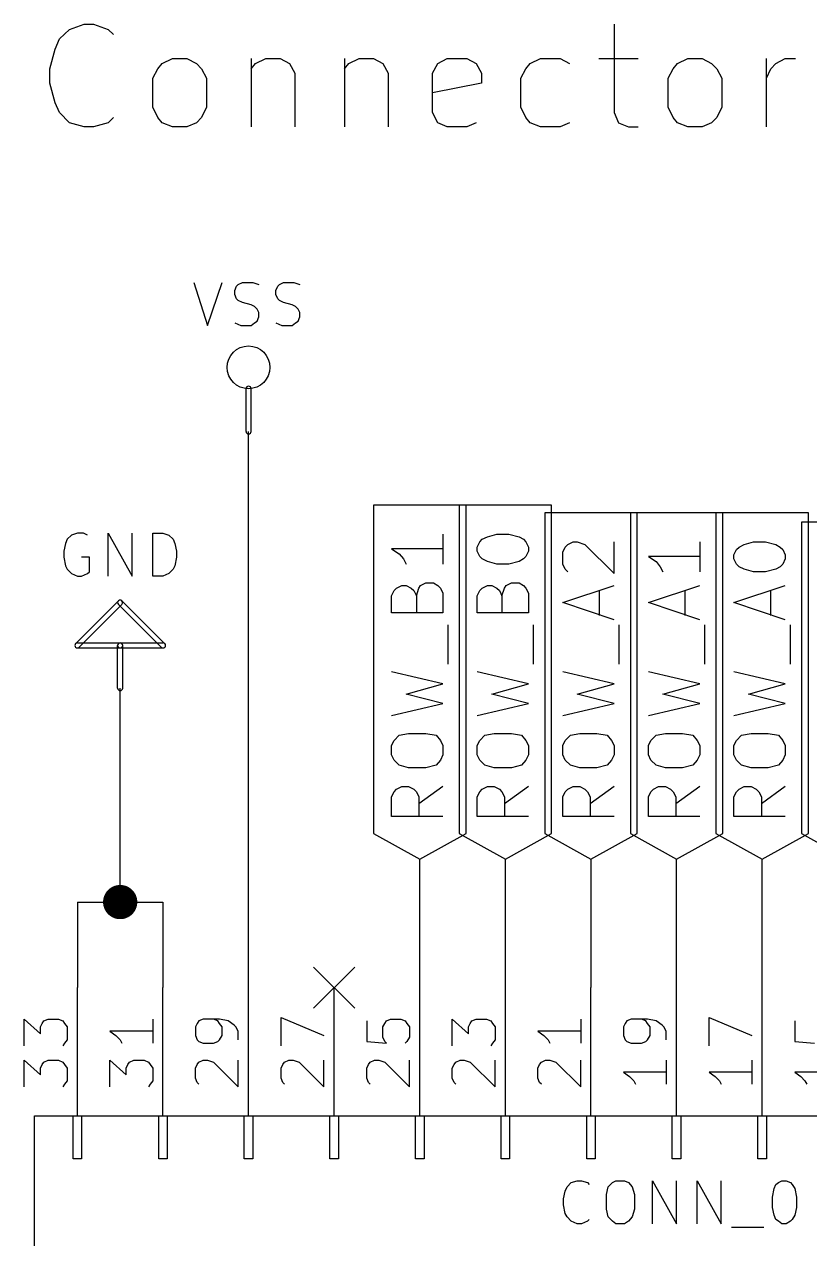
# Model space of a CAD drawing. Extents: x 10 to 287, y -200 to -10.
# Drawn here: x 101.3 to 124.6, y -149.69 to -113.64 of the extents above; entities that cross this region are included whole.
import ezdxf

# ---------------------------------------------------------------- set-up
doc = ezdxf.new("R2010")
doc.units = 0
doc.header["$MEASUREMENT"] = 0

msp = doc.modelspace()

# ---------------------------------------------------------------- linework, layer by layer
at = {"layer": 'Blue 2'}
for p, q in [((109.88, -141.63), (111.1, -142.85)), ((111.1, -141.63), (109.88, -142.85))]:
    msp.add_line(p, q, dxfattribs=at)
at = {"layer": 'Blue 3'}
for p, q in [((102.337, -114.071), (102.641, -113.792)), ((102.641, -113.792), (103.073, -113.64)), ((103.073, -113.64), (103.353, -113.64)), ((103.353, -113.64), (103.784, -113.792)), ((103.784, -113.792), (103.937, -113.944)), ((118.796, -113.64), (118.796, -116.256)), ((102.21, -114.376), (102.337, -114.071)), ((102.057, -114.96), (102.21, -114.376)), ((102.057, -115.392), (102.057, -114.96)), ((105.105, -115.24), (105.258, -114.96)), ((105.258, -114.96), (105.385, -114.808)), ((105.385, -114.808), (105.689, -114.656)), ((105.689, -114.656), (106.121, -114.656)), ((106.121, -114.656), (106.401, -114.808)), ((106.401, -114.808), (106.553, -114.96)), ((106.553, -114.96), (106.705, -115.24)), ((108.026, -114.656), (108.026, -116.688)), ((108.026, -114.96), (108.153, -114.808)), ((108.153, -114.808), (108.458, -114.656)), ((108.458, -114.656), (108.89, -114.656)), ((108.89, -114.656), (109.169, -114.808)), ((109.169, -114.808), (109.322, -115.087)), ((110.795, -114.656), (110.795, -116.688)), ((110.795, -114.96), (110.922, -114.808)), ((110.922, -114.808), (111.227, -114.656)), ((111.227, -114.656), (111.658, -114.656)), ((111.658, -114.656), (111.938, -114.808)), ((111.938, -114.808), (112.09, -115.087)), ((113.411, -115.087), (113.563, -114.808)), ((113.563, -114.808), (113.843, -114.656)), ((113.843, -114.656), (114.427, -114.656)), ((114.427, -114.656), (114.706, -114.808)), ((114.706, -114.808), (114.859, -115.087)), ((116.027, -115.24), (116.18, -114.96)), ((116.18, -114.96), (116.307, -114.808)), ((116.307, -114.808), (116.611, -114.656)), ((116.611, -114.656), (117.196, -114.656)), ((117.196, -114.656), (117.475, -114.808)), ((118.339, -114.656), (119.507, -114.656)), ((120.396, -115.24), (120.548, -114.96)), ((120.548, -114.96), (120.675, -114.808)), ((120.675, -114.808), (120.98, -114.656)), ((120.98, -114.656), (121.412, -114.656)), ((121.412, -114.656), (121.691, -114.808)), ((121.691, -114.808), (121.844, -114.96)), ((121.844, -114.96), (121.996, -115.24)), ((123.317, -116.688), (123.317, -114.656)), ((123.317, -115.24), (123.444, -114.96)), ((123.444, -114.96), (123.596, -114.808)), ((123.596, -114.808), (123.876, -114.656)), ((123.876, -114.656), (124.181, -114.656)), ((105.105, -116.103), (105.105, -115.24)), ((106.705, -115.24), (106.705, -116.103)), ((109.322, -115.087), (109.322, -116.688)), ((112.09, -115.087), (112.09, -116.688)), ((113.411, -116.256), (113.411, -115.087)), ((114.859, -115.087), (114.859, -115.392)), ((116.027, -116.103), (116.027, -115.24)), ((120.396, -116.103), (120.396, -115.24)), ((121.996, -115.24), (121.996, -116.103)), ((102.21, -115.976), (102.057, -115.392)), ((114.859, -115.392), (113.411, -115.672)), ((102.337, -116.256), (102.21, -115.976)), ((102.641, -116.561), (102.337, -116.256)), ((103.937, -116.408), (103.784, -116.561)), ((105.258, -116.408), (105.105, -116.103)), ((105.385, -116.561), (105.258, -116.408)), ((106.553, -116.408), (106.401, -116.561)), ((106.705, -116.103), (106.553, -116.408)), ((113.563, -116.561), (113.411, -116.256)), ((116.18, -116.408), (116.027, -116.103)), ((116.307, -116.561), (116.18, -116.408)), ((118.796, -116.256), (118.923, -116.561)), ((120.548, -116.408), (120.396, -116.103)), ((120.675, -116.561), (120.548, -116.408)), ((121.844, -116.408), (121.691, -116.561)), ((121.996, -116.103), (121.844, -116.408)), ((103.073, -116.688), (102.641, -116.561)), ((103.353, -116.688), (103.073, -116.688)), ((103.784, -116.561), (103.353, -116.688)), ((105.689, -116.688), (105.385, -116.561)), ((106.121, -116.688), (105.689, -116.688)), ((106.401, -116.561), (106.121, -116.688)), ((113.843, -116.688), (113.563, -116.561)), ((114.427, -116.688), (113.843, -116.688)), ((114.706, -116.561), (114.427, -116.688)), ((116.611, -116.688), (116.307, -116.561)), ((117.196, -116.688), (116.611, -116.688)), ((117.475, -116.561), (117.196, -116.688)), ((118.923, -116.561), (119.228, -116.688)), ((119.228, -116.688), (119.507, -116.688)), ((120.98, -116.688), (120.675, -116.561)), ((121.412, -116.688), (120.98, -116.688)), ((121.691, -116.561), (121.412, -116.688))]:
    msp.add_line(p, q, dxfattribs=at)
at = {"layer": 'Cyan 2'}
for p, q in [((106.324, -121.31), (106.731, -122.58)), ((106.731, -122.58), (107.163, -121.31)), ((107.544, -121.539), (107.594, -121.412)), ((107.594, -121.412), (107.645, -121.361)), ((107.645, -121.361), (107.772, -121.31)), ((107.772, -121.31), (108.077, -121.31)), ((108.077, -121.31), (108.255, -121.361)), ((108.763, -121.539), (108.814, -121.412)), ((108.814, -121.412), (108.864, -121.361)), ((108.864, -121.361), (108.991, -121.31)), ((108.991, -121.31), (109.296, -121.31)), ((109.296, -121.31), (109.474, -121.361)), ((107.544, -121.666), (107.544, -121.539)), ((107.594, -121.793), (107.544, -121.666)), ((107.645, -121.844), (107.594, -121.793)), ((107.772, -121.895), (107.645, -121.844)), ((108.763, -121.666), (108.763, -121.539)), ((108.814, -121.793), (108.763, -121.666)), ((108.864, -121.844), (108.814, -121.793)), ((108.991, -121.895), (108.864, -121.844)), ((108.026, -121.971), (107.772, -121.895)), ((108.128, -122.022), (108.026, -121.971)), ((108.204, -122.098), (108.128, -122.022)), ((108.255, -122.199), (108.204, -122.098)), ((108.255, -122.326), (108.255, -122.199)), ((109.245, -121.971), (108.991, -121.895)), ((109.347, -122.022), (109.245, -121.971)), ((109.423, -122.098), (109.347, -122.022)), ((109.474, -122.199), (109.423, -122.098)), ((109.474, -122.326), (109.474, -122.199)), ((107.544, -122.504), (107.721, -122.58)), ((107.721, -122.58), (108.026, -122.58)), ((108.026, -122.58), (108.128, -122.504)), ((108.128, -122.504), (108.204, -122.453)), ((108.204, -122.453), (108.255, -122.326)), ((108.763, -122.504), (108.941, -122.58)), ((108.941, -122.58), (109.245, -122.58)), ((109.245, -122.58), (109.347, -122.504)), ((109.347, -122.504), (109.423, -122.453)), ((109.423, -122.453), (109.474, -122.326)), ((102.514, -129.057), (102.464, -129.286)), ((102.565, -128.93), (102.514, -129.057)), ((102.692, -128.803), (102.565, -128.93)), ((102.87, -128.753), (102.692, -128.803)), ((103.048, -128.753), (102.87, -128.753)), ((103.175, -128.803), (103.048, -128.753)), ((103.784, -130.023), (103.784, -128.753)), ((103.784, -128.753), (104.496, -130.023)), ((104.496, -130.023), (104.496, -128.753)), ((105.105, -130.023), (105.105, -128.753)), ((105.105, -128.753), (105.41, -128.753)), ((105.41, -128.753), (105.588, -128.803)), ((105.588, -128.803), (105.715, -128.93)), ((105.715, -128.93), (105.766, -129.057)), ((105.766, -129.057), (105.816, -129.286)), ((102.464, -129.286), (102.464, -129.464)), ((105.816, -129.286), (105.816, -129.464)), ((102.464, -129.464), (102.514, -129.718)), ((102.514, -129.718), (102.565, -129.819)), ((103.226, -129.464), (102.997, -129.464)), ((103.226, -129.896), (103.226, -129.464)), ((105.766, -129.718), (105.715, -129.819)), ((105.816, -129.464), (105.766, -129.718)), ((102.565, -129.819), (102.692, -129.946)), ((102.692, -129.946), (102.87, -130.023)), ((102.87, -130.023), (102.997, -130.023)), ((102.997, -130.023), (103.175, -129.946)), ((103.175, -129.946), (103.226, -129.896)), ((105.41, -130.023), (105.105, -130.023)), ((105.588, -129.946), (105.41, -130.023)), ((105.715, -129.819), (105.588, -129.946)), ((117.348, -148.285), (117.399, -148.158)), ((117.399, -148.158), (117.526, -148.031)), ((117.526, -148.031), (117.704, -147.98)), ((117.704, -147.98), (117.831, -147.98)), ((117.831, -147.98), (118.008, -148.031)), ((118.008, -148.031), (118.059, -148.082)), ((118.567, -148.387), (118.618, -148.158)), ((118.618, -148.158), (118.745, -148.031)), ((118.745, -148.031), (118.847, -147.98)), ((118.847, -147.98), (119.101, -147.98)), ((119.101, -147.98), (119.228, -148.031)), ((119.228, -148.031), (119.329, -148.158)), ((119.329, -148.158), (119.405, -148.387)), ((119.939, -149.25), (119.939, -147.98)), ((119.939, -147.98), (120.65, -149.25)), ((120.65, -149.25), (120.65, -147.98)), ((121.26, -149.25), (121.26, -147.98)), ((121.26, -147.98), (121.971, -149.25)), ((121.971, -149.25), (121.971, -147.98)), ((123.546, -148.209), (123.596, -148.082)), ((123.596, -148.082), (123.673, -148.031)), ((123.673, -148.031), (123.774, -147.98)), ((123.774, -147.98), (123.901, -147.98)), ((123.901, -147.98), (124.028, -148.031)), ((124.028, -148.031), (124.079, -148.082)), ((124.079, -148.082), (124.155, -148.209)), ((117.297, -148.514), (117.348, -148.285)), ((117.297, -148.692), (117.297, -148.514)), ((118.567, -148.819), (118.567, -148.387)), ((119.405, -148.387), (119.405, -148.819)), ((123.495, -148.463), (123.546, -148.209)), ((123.495, -148.768), (123.495, -148.463)), ((124.155, -148.209), (124.206, -148.463)), ((124.206, -148.463), (124.206, -148.768)), ((117.348, -148.946), (117.297, -148.692)), ((118.618, -149.047), (118.567, -148.819)), ((119.405, -148.819), (119.329, -149.047)), ((123.546, -148.996), (123.495, -148.768)), ((124.206, -148.768), (124.155, -148.996)), ((117.399, -149.047), (117.348, -148.946)), ((117.526, -149.174), (117.399, -149.047)), ((117.704, -149.25), (117.526, -149.174)), ((117.831, -149.25), (117.704, -149.25)), ((118.008, -149.174), (117.831, -149.25)), ((118.059, -149.123), (118.008, -149.174)), ((118.745, -149.174), (118.618, -149.047)), ((118.847, -149.25), (118.745, -149.174)), ((119.101, -149.25), (118.847, -149.25)), ((119.228, -149.174), (119.101, -149.25)), ((119.329, -149.047), (119.228, -149.174)), ((123.596, -149.123), (123.546, -148.996)), ((123.673, -149.174), (123.596, -149.123)), ((123.774, -149.25), (123.673, -149.174)), ((123.901, -149.25), (123.774, -149.25)), ((124.028, -149.174), (123.901, -149.25)), ((124.079, -149.123), (124.028, -149.174)), ((124.155, -148.996), (124.079, -149.123)), ((122.276, -149.352), (123.241, -149.352))]:
    msp.add_line(p, q, dxfattribs=at)
at = {"layer": 'Green 2'}
for p, q in [((107.95, -142.24), (107.95, -125.73)), ((104.14, -139.7), (104.14, -133.35)), ((113.03, -142.24), (113.03, -138.43)), ((115.57, -142.24), (115.57, -138.43)), ((118.11, -138.43), (118.11, -142.24)), ((120.65, -142.24), (120.65, -138.43)), ((123.19, -142.24), (123.19, -138.43)), ((102.87, -139.7), (105.41, -139.7)), ((102.87, -139.7), (102.87, -142.24)), ((105.41, -139.7), (105.41, -142.24))]:
    msp.add_line(p, q, dxfattribs=at)
at = {"layer": 'Green 2', "const_width": 0.508}
msp.add_lwpolyline([(103.886, -139.7, 1), (104.394, -139.7, 1)], format="xyb", close=True, dxfattribs=at)
at = {"layer": 'Red 2'}
for p, q in [((107.874, -125.73), (107.874, -124.46)), ((108.026, -125.73), (108.026, -124.46)), ((113.03, -127.914), (111.658, -127.914)), ((111.658, -127.914), (111.658, -137.668)), ((114.402, -127.914), (113.03, -127.914)), ((115.57, -127.914), (114.198, -127.914)), ((114.198, -127.914), (114.198, -137.668)), ((114.402, -137.668), (114.402, -127.914)), ((116.942, -127.914), (115.57, -127.914)), ((116.942, -137.668), (116.942, -127.914)), ((118.11, -128.143), (116.738, -128.143)), ((116.738, -128.143), (116.738, -137.668)), ((119.482, -128.143), (118.11, -128.143)), ((120.65, -128.143), (119.278, -128.143)), ((119.278, -128.143), (119.278, -137.668)), ((119.482, -137.668), (119.482, -128.143)), ((122.022, -128.143), (120.65, -128.143)), ((123.19, -128.143), (121.818, -128.143)), ((121.818, -128.143), (121.818, -137.668)), ((122.022, -137.668), (122.022, -128.143)), ((124.562, -128.143), (123.19, -128.143)), ((124.562, -137.668), (124.562, -128.143)), ((125.73, -128.422), (124.358, -128.422)), ((124.358, -128.422), (124.358, -137.668)), ((113.716, -128.778), (113.716, -129.667)), ((114.732, -129.159), (114.808, -129.007)), ((114.808, -129.007), (114.884, -128.93)), ((114.884, -128.93), (115.037, -128.854)), ((115.037, -128.854), (115.316, -128.778)), ((115.316, -128.778), (115.672, -128.778)), ((115.672, -128.778), (115.976, -128.854)), ((115.976, -128.854), (116.103, -128.93)), ((116.103, -128.93), (116.18, -129.007)), ((116.18, -129.007), (116.256, -129.159)), ((117.424, -129.083), (117.577, -129.007)), ((117.577, -129.007), (117.704, -129.007)), ((117.704, -129.007), (117.932, -129.083)), ((118.796, -129.946), (118.796, -129.007)), ((121.336, -129.007), (121.336, -129.896)), ((122.657, -129.083), (122.936, -129.007)), ((122.936, -129.007), (123.292, -129.007)), ((123.292, -129.007), (123.596, -129.083)), ((113.716, -129.21), (112.192, -129.21)), ((112.192, -129.21), (112.42, -129.362)), ((112.42, -129.362), (112.547, -129.515)), ((114.732, -129.286), (114.732, -129.159)), ((114.808, -129.438), (114.732, -129.286)), ((116.256, -129.286), (116.18, -129.438)), ((116.256, -129.159), (116.256, -129.286)), ((117.272, -129.311), (117.348, -129.159)), ((117.272, -129.667), (117.272, -129.311)), ((117.348, -129.159), (117.424, -129.083)), ((117.932, -129.083), (118.796, -129.946)), ((122.352, -129.388), (122.428, -129.235)), ((122.352, -129.515), (122.352, -129.388)), ((122.428, -129.235), (122.504, -129.159)), ((122.504, -129.159), (122.657, -129.083)), ((123.596, -129.083), (123.723, -129.159)), ((123.723, -129.159), (123.8, -129.235)), ((123.8, -129.235), (123.876, -129.388)), ((123.876, -129.388), (123.876, -129.515)), ((112.547, -129.515), (112.624, -129.667)), ((114.884, -129.515), (114.808, -129.438)), ((115.037, -129.591), (114.884, -129.515)), ((115.316, -129.667), (115.037, -129.591)), ((115.672, -129.667), (115.316, -129.667)), ((115.976, -129.591), (115.672, -129.667)), ((116.103, -129.515), (115.976, -129.591)), ((116.18, -129.438), (116.103, -129.515)), ((117.348, -129.819), (117.272, -129.667)), ((121.336, -129.438), (119.812, -129.438)), ((119.812, -129.438), (120.04, -129.591)), ((120.04, -129.591), (120.167, -129.743)), ((120.167, -129.743), (120.244, -129.896)), ((122.428, -129.667), (122.352, -129.515)), ((122.504, -129.743), (122.428, -129.667)), ((122.657, -129.819), (122.504, -129.743)), ((123.723, -129.743), (123.596, -129.819)), ((123.8, -129.667), (123.723, -129.743)), ((123.876, -129.515), (123.8, -129.667)), ((117.424, -129.896), (117.348, -129.819)), ((122.936, -129.896), (122.657, -129.819)), ((123.292, -129.896), (122.936, -129.896)), ((123.596, -129.819), (123.292, -129.896)), ((112.192, -130.607), (112.268, -130.454)), ((112.268, -130.454), (112.344, -130.378)), ((112.344, -130.378), (112.497, -130.302)), ((112.497, -130.302), (112.624, -130.302)), ((112.624, -130.302), (112.776, -130.378)), ((112.776, -130.378), (112.852, -130.454)), ((112.852, -130.454), (112.928, -130.607)), ((112.928, -130.607), (113.005, -130.378)), ((113.005, -130.378), (113.055, -130.302)), ((113.055, -130.302), (113.208, -130.226)), ((113.208, -130.226), (113.436, -130.226)), ((113.436, -130.226), (113.563, -130.302)), ((113.563, -130.302), (113.64, -130.378)), ((113.64, -130.378), (113.716, -130.531)), ((114.732, -130.607), (114.808, -130.454)), ((114.808, -130.454), (114.884, -130.378)), ((114.884, -130.378), (115.037, -130.302)), ((115.037, -130.302), (115.164, -130.302)), ((115.164, -130.302), (115.316, -130.378)), ((115.316, -130.378), (115.392, -130.454)), ((115.392, -130.454), (115.468, -130.607)), ((115.468, -130.607), (115.545, -130.378)), ((115.545, -130.378), (115.595, -130.302)), ((115.595, -130.302), (115.748, -130.226)), ((115.748, -130.226), (115.976, -130.226)), ((115.976, -130.226), (116.103, -130.302)), ((116.103, -130.302), (116.18, -130.378)), ((116.18, -130.378), (116.256, -130.531)), ((117.272, -130.81), (118.796, -130.302)), ((118.364, -131.191), (118.364, -130.454)), ((119.812, -130.81), (121.336, -130.302)), ((120.904, -131.191), (120.904, -130.454)), ((122.352, -130.81), (123.876, -130.302)), ((123.444, -131.191), (123.444, -130.454)), ((102.819, -132.029), (104.089, -130.759)), ((102.921, -132.131), (104.191, -130.861)), ((104.089, -130.861), (105.359, -132.131)), ((104.191, -130.759), (105.461, -132.029)), ((112.192, -131.115), (112.192, -130.607)), ((112.928, -130.607), (112.928, -131.115)), ((113.716, -130.531), (113.716, -131.115)), ((114.732, -131.115), (114.732, -130.607)), ((115.468, -130.607), (115.468, -131.115)), ((116.256, -130.531), (116.256, -131.115)), ((118.796, -131.318), (117.272, -130.81)), ((121.336, -131.318), (119.812, -130.81)), ((123.876, -131.318), (122.352, -130.81)), ((113.716, -131.115), (112.192, -131.115)), ((116.256, -131.115), (114.732, -131.115)), ((113.868, -132.639), (113.868, -131.47)), ((116.408, -132.639), (116.408, -131.47)), ((118.948, -132.639), (118.948, -131.47)), ((121.488, -132.639), (121.488, -131.47)), ((124.028, -132.639), (124.028, -131.47)), ((102.87, -132.004), (104.14, -132.004)), ((102.87, -132.156), (104.14, -132.156)), ((104.064, -133.35), (104.064, -132.08)), ((104.14, -132.004), (105.41, -132.004)), ((104.14, -132.156), (105.41, -132.156)), ((104.216, -133.35), (104.216, -132.08)), ((113.716, -133.223), (112.192, -132.867)), ((116.256, -133.223), (114.732, -132.867)), ((118.796, -133.223), (117.272, -132.867)), ((121.336, -133.223), (119.812, -132.867)), ((123.876, -133.223), (122.352, -132.867)), ((112.624, -133.528), (113.716, -133.223)), ((115.164, -133.528), (116.256, -133.223)), ((117.704, -133.528), (118.796, -133.223)), ((120.244, -133.528), (121.336, -133.223)), ((122.784, -133.528), (123.876, -133.223)), ((113.716, -133.807), (112.624, -133.528)), ((116.256, -133.807), (115.164, -133.528)), ((118.796, -133.807), (117.704, -133.528)), ((121.336, -133.807), (120.244, -133.528)), ((123.876, -133.807), (122.784, -133.528)), ((112.192, -134.163), (113.716, -133.807)), ((114.732, -134.163), (116.256, -133.807)), ((117.272, -134.163), (118.796, -133.807)), ((119.812, -134.163), (121.336, -133.807)), ((122.352, -134.163), (123.876, -133.807)), ((112.268, -134.899), (112.42, -134.747)), ((112.42, -134.747), (112.7, -134.696)), ((112.7, -134.696), (113.208, -134.696)), ((113.208, -134.696), (113.513, -134.747)), ((113.513, -134.747), (113.64, -134.899)), ((114.808, -134.899), (114.96, -134.747)), ((114.96, -134.747), (115.24, -134.696)), ((115.24, -134.696), (115.748, -134.696)), ((115.748, -134.696), (116.053, -134.747)), ((116.053, -134.747), (116.18, -134.899)), ((117.348, -134.899), (117.5, -134.747)), ((117.5, -134.747), (117.78, -134.696)), ((117.78, -134.696), (118.288, -134.696)), ((118.288, -134.696), (118.593, -134.747)), ((118.593, -134.747), (118.72, -134.899)), ((119.888, -134.899), (120.04, -134.747)), ((120.04, -134.747), (120.32, -134.696)), ((120.32, -134.696), (120.828, -134.696)), ((120.828, -134.696), (121.133, -134.747)), ((121.133, -134.747), (121.26, -134.899)), ((122.428, -134.899), (122.58, -134.747)), ((122.58, -134.747), (122.86, -134.696)), ((122.86, -134.696), (123.368, -134.696)), ((123.368, -134.696), (123.673, -134.747)), ((123.673, -134.747), (123.8, -134.899)), ((112.192, -135.052), (112.268, -134.899)), ((112.192, -135.331), (112.192, -135.052)), ((113.64, -134.899), (113.716, -135.052)), ((113.716, -135.052), (113.716, -135.331)), ((114.732, -135.052), (114.808, -134.899)), ((114.732, -135.331), (114.732, -135.052)), ((116.18, -134.899), (116.256, -135.052)), ((116.256, -135.052), (116.256, -135.331)), ((117.272, -135.052), (117.348, -134.899)), ((117.272, -135.331), (117.272, -135.052)), ((118.72, -134.899), (118.796, -135.052)), ((118.796, -135.052), (118.796, -135.331)), ((119.812, -135.052), (119.888, -134.899)), ((119.812, -135.331), (119.812, -135.052)), ((121.26, -134.899), (121.336, -135.052)), ((121.336, -135.052), (121.336, -135.331)), ((122.352, -135.052), (122.428, -134.899)), ((122.352, -135.331), (122.352, -135.052)), ((123.8, -134.899), (123.876, -135.052)), ((123.876, -135.052), (123.876, -135.331)), ((112.268, -135.484), (112.192, -135.331)), ((112.42, -135.636), (112.268, -135.484)), ((113.64, -135.484), (113.513, -135.636)), ((113.716, -135.331), (113.64, -135.484)), ((114.808, -135.484), (114.732, -135.331)), ((114.96, -135.636), (114.808, -135.484)), ((116.18, -135.484), (116.053, -135.636)), ((116.256, -135.331), (116.18, -135.484)), ((117.348, -135.484), (117.272, -135.331)), ((117.5, -135.636), (117.348, -135.484)), ((118.72, -135.484), (118.593, -135.636)), ((118.796, -135.331), (118.72, -135.484)), ((119.888, -135.484), (119.812, -135.331)), ((120.04, -135.636), (119.888, -135.484)), ((121.26, -135.484), (121.133, -135.636)), ((121.336, -135.331), (121.26, -135.484)), ((122.428, -135.484), (122.352, -135.331)), ((122.58, -135.636), (122.428, -135.484)), ((123.8, -135.484), (123.673, -135.636)), ((123.876, -135.331), (123.8, -135.484)), ((112.7, -135.712), (112.42, -135.636)), ((113.208, -135.712), (112.7, -135.712)), ((113.513, -135.636), (113.208, -135.712)), ((115.24, -135.712), (114.96, -135.636)), ((115.748, -135.712), (115.24, -135.712)), ((116.053, -135.636), (115.748, -135.712)), ((117.78, -135.712), (117.5, -135.636)), ((118.288, -135.712), (117.78, -135.712)), ((118.593, -135.636), (118.288, -135.712)), ((120.32, -135.712), (120.04, -135.636)), ((120.828, -135.712), (120.32, -135.712)), ((121.133, -135.636), (120.828, -135.712)), ((122.86, -135.712), (122.58, -135.636)), ((123.368, -135.712), (122.86, -135.712)), ((123.673, -135.636), (123.368, -135.712)), ((112.344, -136.347), (112.497, -136.271)), ((112.497, -136.271), (112.7, -136.271)), ((112.7, -136.271), (112.852, -136.347)), ((113.716, -136.271), (113.005, -136.779)), ((114.884, -136.347), (115.037, -136.271)), ((115.037, -136.271), (115.24, -136.271)), ((115.24, -136.271), (115.392, -136.347)), ((116.256, -136.271), (115.545, -136.779)), ((117.424, -136.347), (117.577, -136.271)), ((117.577, -136.271), (117.78, -136.271)), ((117.78, -136.271), (117.932, -136.347)), ((118.796, -136.271), (118.085, -136.779)), ((119.964, -136.347), (120.117, -136.271)), ((120.117, -136.271), (120.32, -136.271)), ((120.32, -136.271), (120.472, -136.347)), ((121.336, -136.271), (120.625, -136.779)), ((122.504, -136.347), (122.657, -136.271)), ((122.657, -136.271), (122.86, -136.271)), ((122.86, -136.271), (123.012, -136.347)), ((123.876, -136.271), (123.165, -136.779)), ((112.192, -136.576), (112.268, -136.423)), ((112.192, -137.16), (112.192, -136.576)), ((112.268, -136.423), (112.344, -136.347)), ((112.852, -136.347), (112.928, -136.423)), ((112.928, -136.423), (113.005, -136.576)), ((113.005, -136.576), (113.005, -137.16)), ((114.732, -136.576), (114.808, -136.423)), ((114.732, -137.16), (114.732, -136.576)), ((114.808, -136.423), (114.884, -136.347)), ((115.392, -136.347), (115.468, -136.423)), ((115.468, -136.423), (115.545, -136.576)), ((115.545, -136.576), (115.545, -137.16)), ((117.272, -136.576), (117.348, -136.423)), ((117.272, -137.16), (117.272, -136.576)), ((117.348, -136.423), (117.424, -136.347)), ((117.932, -136.347), (118.008, -136.423)), ((118.008, -136.423), (118.085, -136.576)), ((118.085, -136.576), (118.085, -137.16)), ((119.812, -136.576), (119.888, -136.423)), ((119.812, -137.16), (119.812, -136.576)), ((119.888, -136.423), (119.964, -136.347)), ((120.472, -136.347), (120.548, -136.423)), ((120.548, -136.423), (120.625, -136.576)), ((120.625, -136.576), (120.625, -137.16)), ((122.352, -136.576), (122.428, -136.423)), ((122.352, -137.16), (122.352, -136.576)), ((122.428, -136.423), (122.504, -136.347)), ((123.012, -136.347), (123.088, -136.423)), ((123.088, -136.423), (123.165, -136.576)), ((123.165, -136.576), (123.165, -137.16)), ((113.716, -137.16), (112.192, -137.16)), ((116.256, -137.16), (114.732, -137.16)), ((118.796, -137.16), (117.272, -137.16)), ((121.336, -137.16), (119.812, -137.16)), ((123.876, -137.16), (122.352, -137.16)), ((111.658, -137.668), (113.03, -138.43)), ((113.03, -138.43), (114.402, -137.668)), ((114.198, -137.668), (115.57, -138.43)), ((115.57, -138.43), (116.942, -137.668)), ((116.738, -137.668), (118.11, -138.43)), ((118.11, -138.43), (119.482, -137.668)), ((119.278, -137.668), (120.65, -138.43)), ((120.65, -138.43), (122.022, -137.668)), ((121.818, -137.668), (123.19, -138.43)), ((123.19, -138.43), (124.562, -137.668)), ((124.358, -137.668), (125.73, -138.43)), ((102.87, -146.05), (102.87, -142.24)), ((105.41, -146.05), (105.41, -142.24)), ((107.95, -146.05), (107.95, -142.24)), ((110.49, -146.05), (110.49, -142.24)), ((113.03, -146.05), (113.03, -142.24)), ((115.57, -146.05), (115.57, -142.24)), ((118.11, -146.05), (118.11, -142.24)), ((120.65, -146.05), (120.65, -142.24)), ((123.19, -146.05), (123.19, -142.24)), ((108.915, -143.967), (108.915, -143.129)), ((108.915, -143.129), (110.185, -143.662)), ((121.615, -143.967), (121.615, -143.129)), ((121.615, -143.129), (122.885, -143.662)), ((101.295, -143.967), (101.295, -143.18)), ((101.295, -143.18), (101.778, -143.612)), ((101.778, -143.408), (101.829, -143.307)), ((101.778, -143.612), (101.778, -143.408)), ((101.829, -143.307), (101.879, -143.231)), ((101.879, -143.231), (102.006, -143.18)), ((102.006, -143.18), (102.311, -143.18)), ((102.311, -143.18), (102.438, -143.231)), ((102.438, -143.231), (102.489, -143.307)), ((102.489, -143.307), (102.565, -143.408)), ((102.565, -143.408), (102.565, -143.789)), ((105.105, -143.18), (105.105, -143.891)), ((106.426, -143.307), (106.375, -143.408)), ((106.375, -143.408), (106.375, -143.662)), ((106.477, -143.231), (106.426, -143.307)), ((106.604, -143.18), (106.477, -143.231)), ((107.086, -143.18), (106.604, -143.18)), ((107.036, -143.231), (106.909, -143.18)), ((107.086, -143.307), (107.036, -143.231)), ((107.34, -143.231), (107.086, -143.18)), ((107.163, -143.408), (107.086, -143.307)), ((107.163, -143.662), (107.163, -143.408)), ((107.518, -143.358), (107.34, -143.231)), ((107.569, -143.408), (107.518, -143.358)), ((107.645, -143.535), (107.569, -143.408)), ((111.455, -143.231), (111.455, -143.84)), ((111.938, -143.408), (111.989, -143.307)), ((111.938, -143.713), (111.938, -143.408)), ((111.989, -143.307), (112.039, -143.231)), ((112.039, -143.231), (112.166, -143.18)), ((112.166, -143.18), (112.471, -143.18)), ((112.471, -143.18), (112.598, -143.231)), ((112.598, -143.231), (112.649, -143.307)), ((112.649, -143.307), (112.725, -143.408)), ((112.725, -143.408), (112.725, -143.713)), ((113.995, -143.967), (113.995, -143.18)), ((113.995, -143.18), (114.478, -143.612)), ((114.478, -143.408), (114.529, -143.307)), ((114.478, -143.612), (114.478, -143.408)), ((114.529, -143.307), (114.579, -143.231)), ((114.579, -143.231), (114.706, -143.18)), ((114.706, -143.18), (115.011, -143.18)), ((115.011, -143.18), (115.138, -143.231)), ((115.138, -143.231), (115.189, -143.307)), ((115.189, -143.307), (115.265, -143.408)), ((115.265, -143.408), (115.265, -143.789)), ((117.805, -143.18), (117.805, -143.891)), ((119.126, -143.307), (119.075, -143.408)), ((119.075, -143.408), (119.075, -143.662)), ((119.177, -143.231), (119.126, -143.307)), ((119.304, -143.18), (119.177, -143.231)), ((119.786, -143.18), (119.304, -143.18)), ((119.736, -143.231), (119.609, -143.18)), ((119.786, -143.307), (119.736, -143.231)), ((120.04, -143.231), (119.786, -143.18)), ((119.863, -143.408), (119.786, -143.307)), ((119.863, -143.662), (119.863, -143.408)), ((120.218, -143.358), (120.04, -143.231)), ((120.269, -143.408), (120.218, -143.358)), ((120.345, -143.535), (120.269, -143.408)), ((124.155, -143.231), (124.155, -143.84)), ((102.565, -143.789), (102.489, -143.891)), ((105.105, -143.535), (103.835, -143.535)), ((103.835, -143.535), (104.013, -143.662)), ((104.013, -143.662), (104.14, -143.789)), ((104.14, -143.789), (104.191, -143.891)), ((106.375, -143.662), (106.426, -143.789)), ((106.426, -143.789), (106.477, -143.84)), ((106.477, -143.84), (106.604, -143.891)), ((106.909, -143.891), (107.036, -143.84)), ((107.036, -143.84), (107.086, -143.789)), ((107.086, -143.789), (107.163, -143.662)), ((107.645, -143.789), (107.645, -143.535)), ((111.455, -143.84), (112.039, -143.891)), ((111.989, -143.84), (111.938, -143.713)), ((112.039, -143.891), (111.989, -143.84)), ((112.649, -143.84), (112.598, -143.891)), ((112.725, -143.713), (112.649, -143.84)), ((115.265, -143.789), (115.189, -143.891)), ((117.805, -143.535), (116.535, -143.535)), ((116.535, -143.535), (116.713, -143.662)), ((116.713, -143.662), (116.84, -143.789)), ((116.84, -143.789), (116.891, -143.891)), ((119.075, -143.662), (119.126, -143.789)), ((119.126, -143.789), (119.177, -143.84)), ((119.177, -143.84), (119.304, -143.891)), ((119.609, -143.891), (119.736, -143.84)), ((119.736, -143.84), (119.786, -143.789)), ((119.786, -143.789), (119.863, -143.662)), ((120.345, -143.789), (120.345, -143.535)), ((124.155, -143.84), (124.739, -143.891)), ((102.489, -143.891), (102.438, -143.967)), ((106.604, -143.891), (106.909, -143.891)), ((115.189, -143.891), (115.138, -143.967)), ((119.304, -143.891), (119.609, -143.891)), ((101.295, -145.186), (101.295, -144.399)), ((101.295, -144.399), (101.778, -144.831)), ((101.778, -144.628), (101.829, -144.526)), ((101.829, -144.526), (101.879, -144.45)), ((101.879, -144.45), (102.006, -144.399)), ((102.006, -144.399), (102.311, -144.399)), ((102.311, -144.399), (102.438, -144.45)), ((102.438, -144.45), (102.489, -144.526)), ((102.489, -144.526), (102.565, -144.628)), ((103.835, -145.186), (103.835, -144.399)), ((103.835, -144.399), (104.318, -144.831)), ((104.318, -144.628), (104.369, -144.526)), ((104.369, -144.526), (104.419, -144.45)), ((104.419, -144.45), (104.546, -144.399)), ((104.546, -144.399), (104.851, -144.399)), ((104.851, -144.399), (104.978, -144.45)), ((104.978, -144.45), (105.029, -144.526)), ((105.029, -144.526), (105.105, -144.628)), ((106.375, -144.628), (106.426, -144.526)), ((106.426, -144.526), (106.477, -144.45)), ((106.477, -144.45), (106.604, -144.399)), ((106.604, -144.399), (106.731, -144.399)), ((106.731, -144.399), (106.909, -144.45)), ((106.909, -144.45), (107.645, -145.186)), ((107.645, -145.186), (107.645, -144.399)), ((108.915, -144.628), (108.966, -144.526)), ((108.966, -144.526), (109.017, -144.45)), ((109.017, -144.45), (109.144, -144.399)), ((109.144, -144.399), (109.271, -144.399)), ((109.271, -144.399), (109.449, -144.45)), ((109.449, -144.45), (110.185, -145.186)), ((110.185, -145.186), (110.185, -144.399)), ((111.455, -144.628), (111.506, -144.526)), ((111.506, -144.526), (111.557, -144.45)), ((111.557, -144.45), (111.684, -144.399)), ((111.684, -144.399), (111.811, -144.399)), ((111.811, -144.399), (111.989, -144.45)), ((111.989, -144.45), (112.725, -145.186)), ((112.725, -145.186), (112.725, -144.399)), ((113.995, -144.628), (114.046, -144.526)), ((114.046, -144.526), (114.097, -144.45)), ((114.097, -144.45), (114.224, -144.399)), ((114.224, -144.399), (114.351, -144.399)), ((114.351, -144.399), (114.529, -144.45)), ((114.529, -144.45), (115.265, -145.186)), ((115.265, -145.186), (115.265, -144.399)), ((116.535, -144.628), (116.586, -144.526)), ((116.586, -144.526), (116.637, -144.45)), ((116.637, -144.45), (116.764, -144.399)), ((116.764, -144.399), (116.891, -144.399)), ((116.891, -144.399), (117.069, -144.45)), ((117.069, -144.45), (117.805, -145.186)), ((117.805, -145.186), (117.805, -144.399)), ((120.345, -144.399), (120.345, -145.11)), ((122.885, -144.399), (122.885, -145.11)), ((101.778, -144.831), (101.778, -144.628)), ((102.565, -144.628), (102.565, -145.009)), ((104.318, -144.831), (104.318, -144.628)), ((105.105, -144.628), (105.105, -145.009)), ((106.375, -144.932), (106.375, -144.628)), ((106.426, -145.059), (106.375, -144.932)), ((108.915, -144.932), (108.915, -144.628)), ((108.966, -145.059), (108.915, -144.932)), ((111.455, -144.932), (111.455, -144.628)), ((111.506, -145.059), (111.455, -144.932)), ((113.995, -144.932), (113.995, -144.628)), ((114.046, -145.059), (113.995, -144.932)), ((116.535, -144.932), (116.535, -144.628)), ((116.586, -145.059), (116.535, -144.932)), ((120.345, -144.755), (119.075, -144.755)), ((119.075, -144.755), (119.253, -144.882)), ((119.253, -144.882), (119.38, -145.009)), ((122.885, -144.755), (121.615, -144.755)), ((121.615, -144.755), (121.793, -144.882)), ((121.793, -144.882), (121.92, -145.009)), ((125.425, -144.755), (124.155, -144.755)), ((124.155, -144.755), (124.333, -144.882)), ((124.333, -144.882), (124.46, -145.009)), ((102.489, -145.11), (102.438, -145.186)), ((102.565, -145.009), (102.489, -145.11)), ((105.029, -145.11), (104.978, -145.186)), ((105.105, -145.009), (105.029, -145.11)), ((106.477, -145.11), (106.426, -145.059)), ((109.017, -145.11), (108.966, -145.059)), ((111.557, -145.11), (111.506, -145.059)), ((114.097, -145.11), (114.046, -145.059)), ((116.637, -145.11), (116.586, -145.059)), ((119.38, -145.009), (119.431, -145.11)), ((121.92, -145.009), (121.971, -145.11)), ((124.46, -145.009), (124.511, -145.11)), ((101.6, -151.13), (101.6, -146.05)), ((101.6, -146.05), (144.78, -146.05)), ((102.743, -147.32), (102.743, -146.05)), ((102.743, -146.05), (102.997, -146.05)), ((102.997, -146.05), (102.997, -147.32)), ((105.283, -147.32), (105.283, -146.05)), ((105.283, -146.05), (105.537, -146.05)), ((105.537, -146.05), (105.537, -147.32)), ((107.823, -147.32), (107.823, -146.05)), ((107.823, -146.05), (108.077, -146.05)), ((108.077, -146.05), (108.077, -147.32)), ((110.363, -147.32), (110.363, -146.05)), ((110.363, -146.05), (110.617, -146.05)), ((110.617, -146.05), (110.617, -147.32)), ((112.903, -147.32), (112.903, -146.05)), ((112.903, -146.05), (113.157, -146.05)), ((113.157, -146.05), (113.157, -147.32)), ((115.443, -147.32), (115.443, -146.05)), ((115.443, -146.05), (115.697, -146.05)), ((115.697, -146.05), (115.697, -147.32)), ((117.983, -147.32), (117.983, -146.05)), ((117.983, -146.05), (118.237, -146.05)), ((118.237, -146.05), (118.237, -147.32)), ((120.523, -147.32), (120.523, -146.05)), ((120.523, -146.05), (120.777, -146.05)), ((120.777, -146.05), (120.777, -147.32)), ((123.063, -147.32), (123.063, -146.05)), ((123.063, -146.05), (123.317, -146.05)), ((123.317, -146.05), (123.317, -147.32)), ((102.997, -147.32), (102.743, -147.32)), ((105.537, -147.32), (105.283, -147.32)), ((108.077, -147.32), (107.823, -147.32)), ((110.617, -147.32), (110.363, -147.32)), ((113.157, -147.32), (112.903, -147.32)), ((115.697, -147.32), (115.443, -147.32)), ((118.237, -147.32), (117.983, -147.32)), ((120.777, -147.32), (120.523, -147.32)), ((123.317, -147.32), (123.063, -147.32))]:
    msp.add_line(p, q, dxfattribs=at)
msp.add_circle((107.95, -123.825), 0.635, dxfattribs=at)
for centre, start, end in [((107.95, -124.46), 360, 540), ((107.95, -125.73), 180, 360), ((104.14, -130.81), 45, 225), ((104.14, -130.81), 315, 495), ((102.87, -132.08), 90, 270), ((102.87, -132.08), 135, 315), ((104.14, -132.08), 360, 540), ((104.14, -132.08), 90, 270), ((104.14, -132.08), 270, 450), ((105.41, -132.08), 225, 405), ((105.41, -132.08), 270, 450), ((104.14, -133.35), 180, 360)]:
    msp.add_arc(centre, 0.0762, start, end, dxfattribs=at)

doc.saveas('drawing.dxf')
